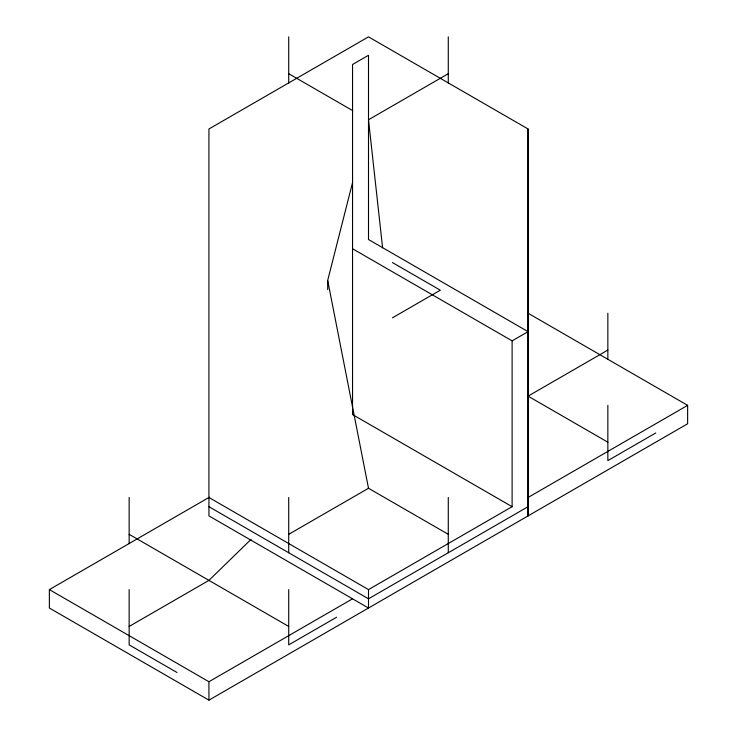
<?xml version="1.0" encoding="UTF-8"?>
<svg xmlns="http://www.w3.org/2000/svg" width="737" height="737" viewBox="0 0 737 737"><rect width="100%" height="100%" fill="white"/><g stroke="black" fill="none" stroke-linecap="round" stroke-linejoin="round"><path stroke-width="1.11" d="M528.07 128.975L528.07 515.9L528.07 128.975L368.5 36.85L208.93 128.975L208.93 515.9L368.5 608.025L368.5 589.6L208.93 497.475M327.689 289.604L327.689 280.447L352.627 182.251M250.995 539.41L208.93 580.388L129.15 626.45M448.28 73.7L368.5 119.763L382.614 247.89M392.434 317.831L440.302 290.194L392.434 262.556M528.07 313.225L687.63 405.35L687.63 423.775L208.93 700.15L49.37 608.025L49.37 589.6L209.409 497.208M512.114 340.863L528.07 331.65L368.5 239.525L368.5 55.275L352.544 64.487L352.544 414.562L512.114 506.688L512.114 340.863L352.544 248.738M288.72 534.325L368.5 488.262L448.28 534.325M607.85 350.075L528.07 396.137L607.85 442.2M49.37 589.6L208.93 681.725L352.544 598.812M368.5 589.6L512.114 506.688M527.572 497.761L687.63 405.35M336.588 617.237L288.72 644.875L288.72 589.6M528.07 506.688L368.5 598.812L208.93 506.688M655.718 432.988L607.85 460.625L607.85 405.35M288.72 73.7L352.737 110.661M129.15 534.325L288.72 626.45M177.018 672.513L129.15 644.875L129.15 589.6M327.689 280.447L368.5 488.262M607.85 313.225L607.85 359.481M448.28 36.85L448.28 83.097M448.28 497.475L448.28 552.75M288.72 36.85L288.72 83.097M288.72 497.475L288.72 552.75M208.93 681.725L208.93 700.15M129.15 497.475L129.15 543.722"/></g></svg>
